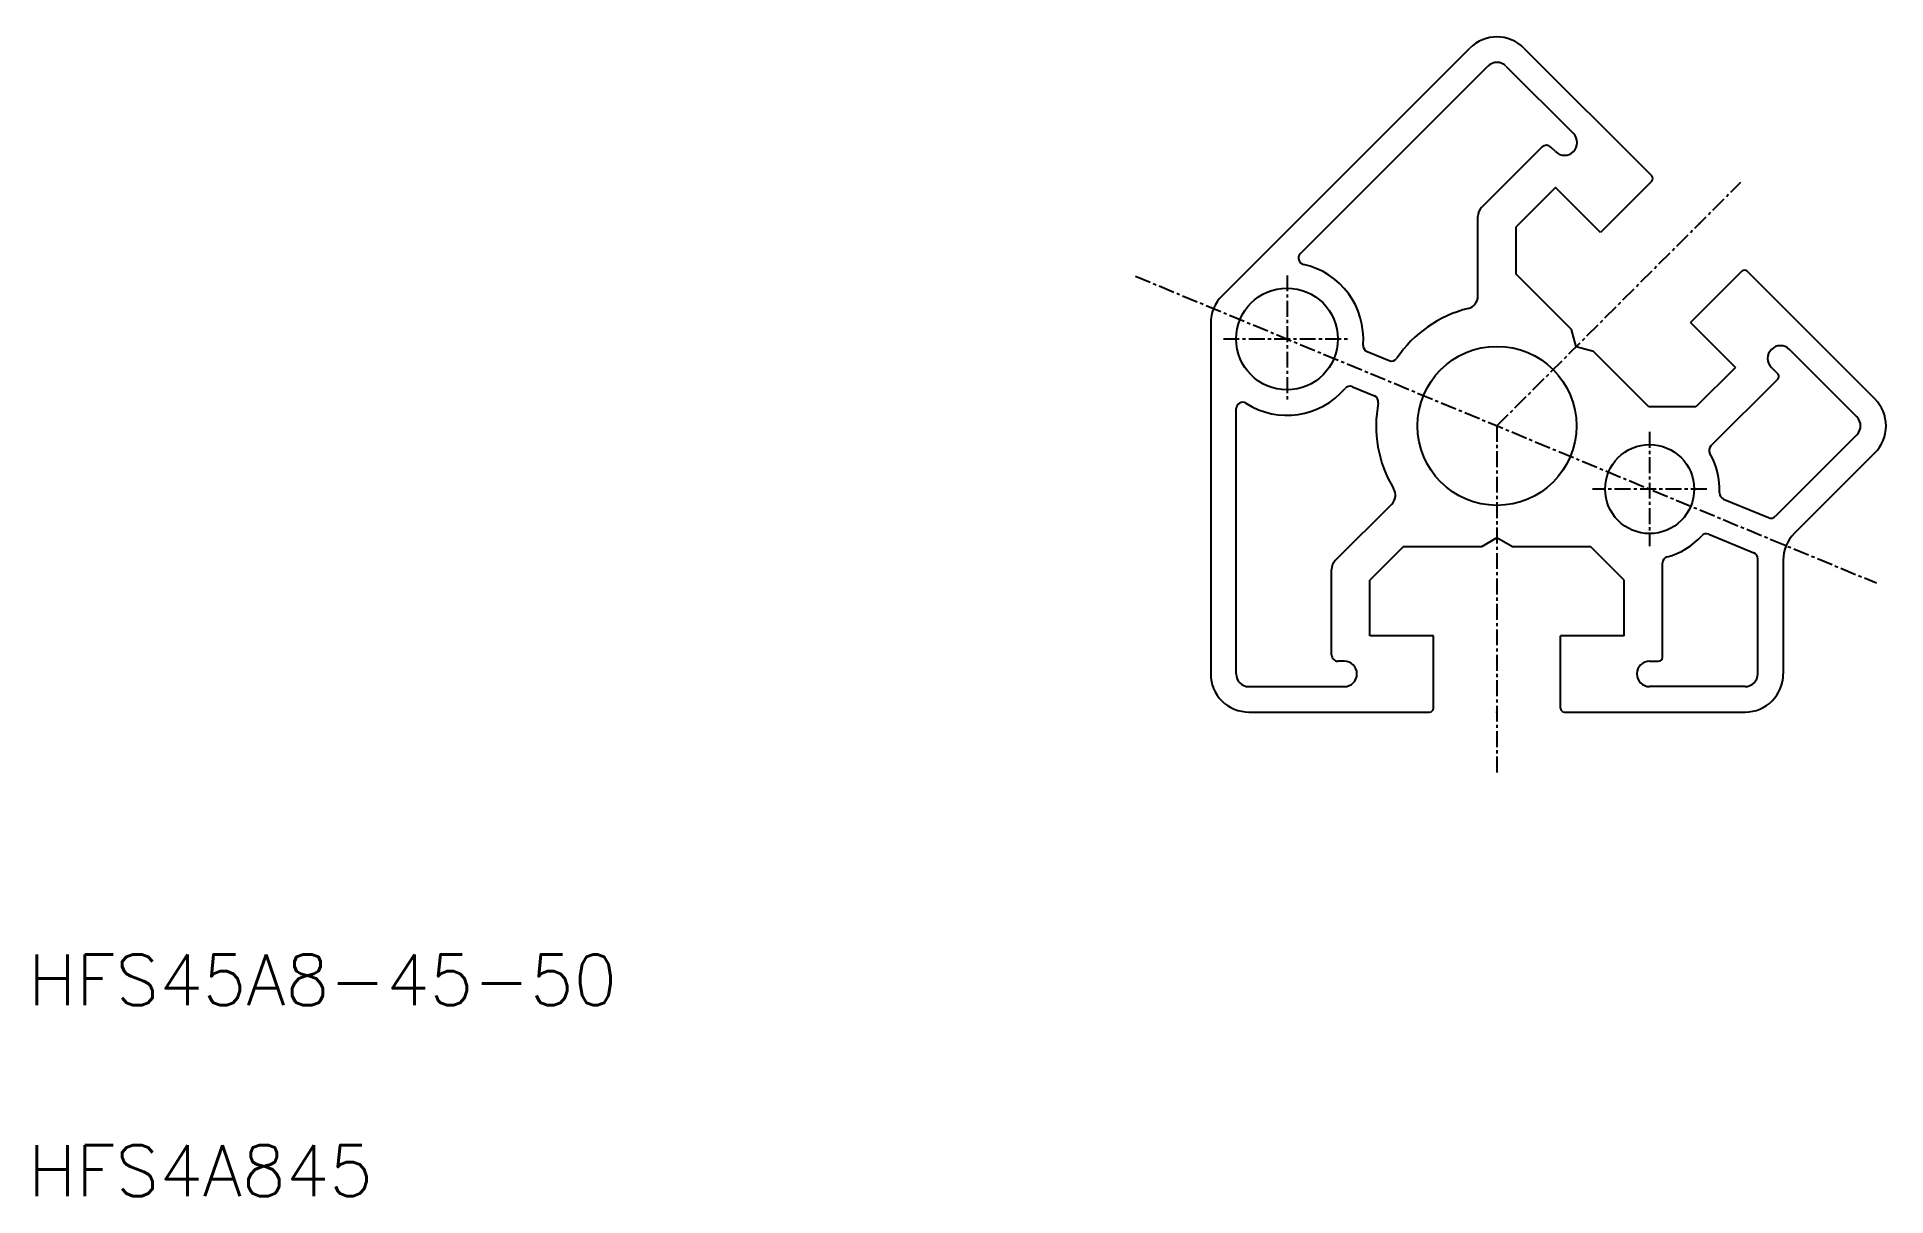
# Model space of a CAD drawing. Extents: x -115 to 31, y -61 to 31.
import ezdxf

# ---------------------------------------------------------------- set-up
doc = ezdxf.new("R2010")
doc.units = 0
doc.linetypes.add('CENTER', pattern=[2, 1.25, -0.25, 0.25, -0.25])
doc.layers.get('0').update_dxf_attribs({"linetype": 'CONTINUOUS'})
doc.layers.add('CENTER', color=1, linetype='CENTER')
doc.styles.get("Standard").update_dxf_attribs({"font": 'txt.shx', "bigfont": 'bigfont.shx'})

msp = doc.modelspace()

# ---------------------------------------------------------------- linework, layer by layer
at = {"color": 7, "linetype": 'CONTINUOUS'}
for p, q in [((-21.621395, 10.19841), (-2.121321, 29.698484)), ((2.12132, 29.698484), (12.162289, 19.657516)), ((-15.455445, 13.535933), (-0.707108, 28.284271)), ((0.707192, 28.284185), (6.010493, 22.980884)), ((3.535533, 21.920309), (-1.20714, 17.177637)), ((4.59628, 21.566669), (4.242639, 21.920309)), ((12.162201, 19.233269), (8.131727, 15.202795)), ((4.596193, 18.738329), (1.499927, 15.642062)), ((8.131727, 15.202795), (4.596193, 18.738329)), ((-1.499983, 10.197967), (-1.499983, 16.470497)), ((1.500018, 11.93494), (1.500018, 15.642032)), ((5.860217, 7.574812), (1.500013, 11.935016)), ((19.233269, 12.162202), (15.202795, 8.131728)), ((19.657602, 12.162202), (29.698482, 2.12132)), ((-22.499985, 8.07709), (-22.499985, -19.500075)), ((6.222585, 6.222486), (5.860239, 7.574776)), ((18.738329, 4.596194), (15.202795, 8.131728)), ((-10.212096, 5.853473), (-8.47813, 5.135241)), ((7.574895, 5.860108), (6.222575, 6.222461)), ((11.935102, 1.499926), (7.574899, 5.86013)), ((28.284355, 0.70702), (22.981056, 6.010321)), ((18.738329, 4.596194), (15.642061, 1.499926)), ((21.566843, 4.596107), (22.061783, 4.101167)), ((-11.360147, 3.081834), (-9.626181, 2.363602)), ((22.061783, 3.676834), (16.815105, -1.569842)), ((15.642103, 1.499927), (11.935072, 1.499928)), ((-20.499985, -19.500075), (-20.499985, 1.35723)), ((28.284355, -0.707193), (21.884336, -7.107215)), ((23.378631, -8.441173), (29.698482, -2.121321)), ((17.800333, -5.749655), (21.339439, -7.215601)), ((-8.271756, -6.150503), (-12.707123, -10.585869)), ((16.652283, -8.521294), (20.191358, -9.987227)), ((-7.378704, -9.500091), (-9.999971, -12.121358)), ((-1.212387, -9.500066), (-7.378647, -9.500066)), ((0.000017, -8.800065), (-1.21244, -9.500077)), ((1.212471, -9.500104), (0.000014, -8.800092)), ((7.378677, -9.500066), (1.212418, -9.500066)), ((9.99997, -12.12139), (7.378703, -9.500123)), ((-12.999985, -18.000075), (-12.999985, -11.292974)), ((13.000015, -18.200072), (13.000015, -10.780111)), ((20.500015, -19.500075), (20.500015, -10.449166)), ((22.500015, -10.56252), (22.500015, -19.500075)), ((-9.999985, -16.500067), (-9.999985, -12.121389)), ((10.000015, -16.500067), (10.000015, -12.121389)), ((-4.999985, -16.500067), (-9.999985, -16.500067)), ((-4.999985, -22.200072), (-4.999985, -16.500067)), ((10.000015, -16.500067), (5.000015, -16.500067)), ((5.000015, -22.200072), (5.000015, -16.500067)), ((-11.999985, -18.500075), (-12.499985, -18.500075)), ((12.000015, -18.500075), (12.699966, -18.500075)), ((-19.499985, -20.500075), (-11.999985, -20.500075)), ((19.500015, -20.500075), (12.000015, -20.500075)), ((-19.499985, -22.500075), (-5.300033, -22.500075)), ((5.300064, -22.500075), (19.500015, -22.500075))]:
    msp.add_line(p, q, dxfattribs=at)
for centre, radius in [((-16.499985, 6.834452), 4), ((0.000015, -0.000074), 6.25), ((12.000015, -4.970632), 3.5)]:
    msp.add_circle(centre, radius, dxfattribs=at)
for centre, radius, start, end in [((0.000015, 27.577089), 3, 45.000001, 135), ((0.000015, 27.577097), 1, 45.000025, 135.00003), ((3.889087, 21.566757), 0.5, 45.000001, 135), ((5.30336, 22.27379), 1, 225.00001, 44.999981), ((11.950088, 19.44536), 0.3, 315.00004, 45.000018), ((-0.499985, 16.470496), 1, 135, 180.00001), ((-15.101914, 13.182311), 0.5, 135, 257.57906), ((-16.499985, 6.834452), 6, 355.42021, 77.579058), ((19.44545, 11.95003), 0.3, 45.000018, 135), ((-19.499985, 8.07709), 3, 135, 180.00001), ((-2.499985, 10.197966), 1, 283.7741, 0.000002), ((0.000015, -0.000074), 9.5, 103.7741, 145.96304), ((-10.020737, 6.315443), 0.5, 175.42021, 247.49999), ((22.273941, 5.303229), 1, 45.000018, 224.99998), ((-8.286728, 5.597201), 0.5, 247.5, 325.96304), ((-16.499985, 6.834452), 6, 237.42094, 319.57979), ((-11.551499, 2.619925), 0.5, 67.5, 139.57979), ((21.849625, 3.889014), 0.3, 315, 45.000001), ((-19.999985, 1.35723), 0.5, 57.42095, 180.00001), ((-9.81749, 1.901686), 0.5, 349.03696, 67.5), ((0.000015, -0.000074), 9.5, 169.03696, 211.22577), ((27.577164, -0.000074), 3, 315, 45.000001), ((27.577164, -0.000078), 1, 314.99998, 44.999974), ((17.168594, -1.923376), 0.5, 135, 210.52248), ((12.000015, -4.970632), 5.5, 356.97122, 30.522486), ((-8.978862, -5.443396), 1, 315, 31.225767), ((17.991592, -5.287664), 0.5, 176.97123, 247.49999), ((21.530783, -6.753661), 0.5, 247.5, 315), ((12.000015, -4.970632), 5.5, 284.47751, 318.02878), ((16.460953, -8.983182), 0.5, 67.5, 138.02878), ((25.500015, -10.56252), 3, 135, 180.00001), ((20.000015, -10.449166), 0.5, 0, 67.5), ((-11.999985, -11.292974), 1, 135, 180.00001), ((13.500015, -10.780111), 0.5, 104.47751, 180.00001), ((-12.499985, -18.000075), 0.5, 179.99999, 270), ((-11.999985, -19.500075), 1, 270.00002, 89.999982), ((12.000015, -19.500075), 1, 90.000016, 269.99997), ((12.699966, -18.200072), 0.3, 270, 0), ((-19.499985, -19.500075), 3, 179.99999, 270), ((-19.499985, -19.500075), 1, 179.99998, 269.99997), ((19.500015, -19.500075), 3, 270, 0), ((19.500015, -19.500075), 1, 270.00002, 0.000022), ((-5.300033, -22.200072), 0.3, 269.99998, 359.99996), ((5.300064, -22.200072), 0.3, 179.99999, 269.99997)]:
    msp.add_arc(centre, radius, start, end, dxfattribs=at)
for p in [(15.909927, 15.909827), (0.000015, -22.500075)]:
    msp.add_point(p, dxfattribs=at)
at = {"layer": 'CENTER', "color": 1, "linetype": 'CENTER'}
for p, q in [((0, 0), (19.1714, 19.1714)), ((-28.405695, 11.76592), (29.819916, -12.351918)), ((-16.499985, 11.834452), (-16.499985, 1.834452)), ((-21.499985, 6.834452), (-11.499985, 6.834452)), ((0.000015, -0.000074), (0.000015, -27.450073)), ((12.000015, -0.470636), (12.000015, -9.470632)), ((16.500015, -4.970632), (7.500015, -4.970632))]:
    msp.add_line(p, q, dxfattribs=at)
for p in [(-16.499985, 6.834452), (0.000015, -0.000074), (0.000015, -0.000074), (12.000015, -4.970632)]:
    msp.add_point(p, dxfattribs=at)

# ---------------------------------------------------------------- texts
at = {"color": 7, "linetype": 'CONTINUOUS'}
for s, p in [('HFS45A8-45-50', (-115.428151, -45.551982)), ('HFS4A845', (-115.428151, -60.551982))]:
    msp.add_text(s, height=4, dxfattribs=at).set_placement(p)

doc.saveas('drawing.dxf')
